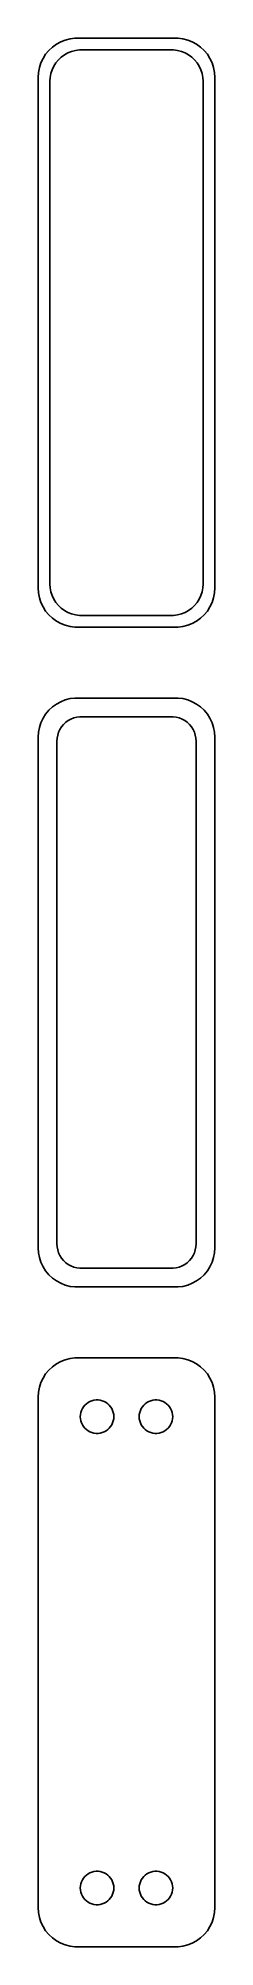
# Model space of a CAD drawing. Header units: metres. Extents: x -11 to 11, y 215 to 457.
import ezdxf

# ---------------------------------------------------------------- set-up
doc = ezdxf.new("R2010")
doc.units = ezdxf.units.M

msp = doc.modelspace()

# ---------------------------------------------------------------- linework, layer by layer
for p, q in [((-8.37889, 457.024), (-8.92912, 456.722)), ((-7.79507, 457.255), (-8.37889, 457.024)), ((-7.1869, 457.411), (-7.79507, 457.255)), ((-6.56395, 457.49), (-7.1869, 457.411)), ((6.56395, 457.49), (-6.56395, 457.49)), ((7.1869, 457.411), (6.56395, 457.49)), ((7.79507, 457.255), (7.1869, 457.411)), ((8.37889, 457.024), (7.79507, 457.255)), ((8.92912, 456.722), (8.37889, 457.024)), ((-10.6315, 454.909), (-10.8989, 454.341)), ((-10.2951, 455.439), (-10.6315, 454.909)), ((-9.89484, 455.923), (-10.2951, 455.439)), ((-9.43712, 456.353), (-9.89484, 455.923)), ((-8.92912, 456.722), (-9.43712, 456.353)), ((-8.98605, 454.351), (-8.66586, 454.738)), ((-8.66586, 454.738), (-8.29968, 455.082)), ((-8.29968, 455.082), (-7.8933, 455.377)), ((-7.8933, 455.377), (-7.45311, 455.619)), ((-7.45311, 455.619), (-6.98605, 455.804)), ((-6.98605, 455.804), (-6.49951, 455.929)), ((-6.49951, 455.929), (-6.00116, 455.992)), ((-6.00116, 455.992), (6.00116, 455.992)), ((6.00116, 455.992), (6.49951, 455.929)), ((6.49951, 455.929), (6.98605, 455.804)), ((6.98605, 455.804), (7.45311, 455.619)), ((7.45311, 455.619), (7.8933, 455.377)), ((7.8933, 455.377), (8.29968, 455.082)), ((8.29968, 455.082), (8.66586, 454.738)), ((8.66586, 454.738), (8.98605, 454.351)), ((9.43712, 456.353), (8.92912, 456.722)), ((9.89484, 455.923), (9.43712, 456.353)), ((10.2951, 455.439), (9.89484, 455.923)), ((10.6315, 454.909), (10.2951, 455.439)), ((10.8989, 454.341), (10.6315, 454.909)), ((-11.2106, 453.127), (-11.25, 452.5)), ((-11.25, 452.5), (-11.25, 387.5)), ((-11.0929, 453.743), (-11.2106, 453.127)), ((-10.8989, 454.341), (-11.0929, 453.743)), ((-9.75, 452), (-9.71844, 452.501)), ((-9.75, 388), (-9.75, 452)), ((-9.71844, 452.501), (-9.62433, 452.995)), ((-9.62433, 452.995), (-9.4691, 453.472)), ((-9.4691, 453.472), (-9.25522, 453.927)), ((-9.25522, 453.927), (-8.98605, 454.351)), ((8.98605, 454.351), (9.25522, 453.927)), ((9.25522, 453.927), (9.4691, 453.472)), ((9.4691, 453.472), (9.62433, 452.995)), ((9.62433, 452.995), (9.71844, 452.501)), ((9.71844, 452.501), (9.75, 452)), ((9.75, 452), (9.75, 388)), ((11.0929, 453.743), (10.8989, 454.341)), ((11.2106, 453.127), (11.0929, 453.743)), ((11.25, 452.5), (11.2106, 453.127)), ((11.25, 387.5), (11.25, 452.5)), ((-11.25, 387.5), (-11.2106, 386.873)), ((-11.2106, 386.873), (-11.0929, 386.257)), ((-9.71844, 387.499), (-9.75, 388)), ((-9.62433, 387.005), (-9.71844, 387.499)), ((-9.4691, 386.528), (-9.62433, 387.005)), ((-9.25522, 386.073), (-9.4691, 386.528)), ((9.4691, 386.528), (9.25522, 386.073)), ((9.62433, 387.005), (9.4691, 386.528)), ((9.71844, 387.499), (9.62433, 387.005)), ((9.75, 388), (9.71844, 387.499)), ((11.0929, 386.257), (11.2106, 386.873)), ((11.2106, 386.873), (11.25, 387.5)), ((-11.0929, 386.257), (-10.8989, 385.659)), ((-10.8989, 385.659), (-10.6315, 385.091)), ((-10.6315, 385.091), (-10.2951, 384.561)), ((-10.2951, 384.561), (-9.89484, 384.077)), ((-9.89484, 384.077), (-9.43712, 383.647)), ((-8.98605, 385.649), (-9.25522, 386.073)), ((-8.66586, 385.262), (-8.98605, 385.649)), ((-8.29968, 384.918), (-8.66586, 385.262)), ((-7.8933, 384.623), (-8.29968, 384.918)), ((-7.45311, 384.381), (-7.8933, 384.623)), ((-6.98605, 384.196), (-7.45311, 384.381)), ((-6.49951, 384.071), (-6.98605, 384.196)), ((-6.00116, 384.008), (-6.49951, 384.071)), ((6.00116, 384.008), (-6.00116, 384.008)), ((6.49951, 384.071), (6.00116, 384.008)), ((6.98605, 384.196), (6.49951, 384.071)), ((7.45311, 384.381), (6.98605, 384.196)), ((7.8933, 384.623), (7.45311, 384.381)), ((8.29968, 384.918), (7.8933, 384.623)), ((8.66586, 385.262), (8.29968, 384.918)), ((8.98605, 385.649), (8.66586, 385.262)), ((9.25522, 386.073), (8.98605, 385.649)), ((9.43712, 383.647), (9.89484, 384.077)), ((9.89484, 384.077), (10.2951, 384.561)), ((10.2951, 384.561), (10.6315, 385.091)), ((10.6315, 385.091), (10.8989, 385.659)), ((10.8989, 385.659), (11.0929, 386.257)), ((-9.43712, 383.647), (-8.92912, 383.278)), ((-8.92912, 383.278), (-8.37889, 382.976)), ((-8.37889, 382.976), (-7.79507, 382.745)), ((-7.79507, 382.745), (-7.1869, 382.589)), ((-7.1869, 382.589), (-6.56395, 382.51)), ((-6.56395, 382.51), (6.56395, 382.51)), ((6.56395, 382.51), (7.1869, 382.589)), ((7.1869, 382.589), (7.79507, 382.745)), ((7.79507, 382.745), (8.37889, 382.976)), ((8.37889, 382.976), (8.92912, 383.278)), ((8.92912, 383.278), (9.43712, 383.647)), ((-9.89484, 371.923), (-10.2951, 371.439)), ((-9.43712, 372.353), (-9.89484, 371.923)), ((-8.92912, 372.722), (-9.43712, 372.353)), ((-8.37889, 373.024), (-8.92912, 372.722)), ((-7.79507, 373.255), (-8.37889, 373.024)), ((-7.1869, 373.411), (-7.79507, 373.255)), ((-6.56395, 373.49), (-7.1869, 373.411)), ((6.56395, 373.49), (-6.56395, 373.49)), ((7.1869, 373.411), (6.56395, 373.49)), ((7.79507, 373.255), (7.1869, 373.411)), ((8.37889, 373.024), (7.79507, 373.255)), ((8.92912, 372.722), (8.37889, 373.024)), ((9.43712, 372.353), (8.92912, 372.722)), ((9.89484, 371.923), (9.43712, 372.353)), ((10.2951, 371.439), (9.89484, 371.923)), ((-11.0929, 369.743), (-11.2106, 369.127)), ((-10.8989, 370.341), (-11.0929, 369.743)), ((-10.6315, 370.909), (-10.8989, 370.341)), ((-10.2951, 371.439), (-10.6315, 370.909)), ((-8.64432, 369.146), (-8.47786, 369.5)), ((-8.47786, 369.5), (-8.2684, 369.83)), ((-8.2684, 369.83), (-8.01921, 370.131)), ((-8.01921, 370.131), (-7.73424, 370.399)), ((-7.73424, 370.399), (-7.41798, 370.628)), ((-7.41798, 370.628), (-7.07541, 370.817)), ((-7.07541, 370.817), (-6.71194, 370.961)), ((-6.71194, 370.961), (-6.3333, 371.058)), ((-6.3333, 371.058), (-5.94545, 371.107)), ((-5.94545, 371.107), (5.94545, 371.107)), ((5.94545, 371.107), (6.3333, 371.058)), ((6.3333, 371.058), (6.71194, 370.961)), ((6.71194, 370.961), (7.07541, 370.817)), ((7.07541, 370.817), (7.41798, 370.628)), ((7.41798, 370.628), (7.73424, 370.399)), ((7.73424, 370.399), (8.01921, 370.131)), ((8.01921, 370.131), (8.2684, 369.83)), ((8.2684, 369.83), (8.47786, 369.5)), ((8.47786, 369.5), (8.64432, 369.146)), ((10.6315, 370.909), (10.2951, 371.439)), ((10.8989, 370.341), (10.6315, 370.909)), ((11.0929, 369.743), (10.8989, 370.341)), ((11.2106, 369.127), (11.0929, 369.743)), ((-11.2106, 369.127), (-11.25, 368.5)), ((-11.25, 368.5), (-11.25, 303.5)), ((-8.86292, 368), (-8.83836, 368.39)), ((-8.86292, 304), (-8.86292, 368)), ((-8.83836, 368.39), (-8.76512, 368.774)), ((-8.76512, 368.774), (-8.64432, 369.146)), ((8.64432, 369.146), (8.76512, 368.774)), ((8.76512, 368.774), (8.83836, 368.39)), ((8.83836, 368.39), (8.86292, 368)), ((8.86292, 368), (8.86292, 304)), ((11.25, 368.5), (11.2106, 369.127)), ((11.25, 303.5), (11.25, 368.5)), ((-8.83836, 303.61), (-8.86292, 304)), ((8.86292, 304), (8.83836, 303.61)), ((-11.25, 303.5), (-11.2106, 302.873)), ((-11.2106, 302.873), (-11.0929, 302.257)), ((-11.0929, 302.257), (-10.8989, 301.659)), ((-10.8989, 301.659), (-10.6315, 301.091)), ((-8.76512, 303.226), (-8.83836, 303.61)), ((-8.64432, 302.854), (-8.76512, 303.226)), ((-8.47786, 302.5), (-8.64432, 302.854)), ((-8.2684, 302.17), (-8.47786, 302.5)), ((-8.01921, 301.869), (-8.2684, 302.17)), ((-7.73424, 301.601), (-8.01921, 301.869)), ((-7.41798, 301.372), (-7.73424, 301.601)), ((-7.07541, 301.183), (-7.41798, 301.372)), ((7.41798, 301.372), (7.07541, 301.183)), ((7.73424, 301.601), (7.41798, 301.372)), ((8.01921, 301.869), (7.73424, 301.601)), ((8.2684, 302.17), (8.01921, 301.869)), ((8.47786, 302.5), (8.2684, 302.17)), ((8.64432, 302.854), (8.47786, 302.5)), ((8.76512, 303.226), (8.64432, 302.854)), ((8.83836, 303.61), (8.76512, 303.226)), ((10.6315, 301.091), (10.8989, 301.659)), ((10.8989, 301.659), (11.0929, 302.257)), ((11.0929, 302.257), (11.2106, 302.873)), ((11.2106, 302.873), (11.25, 303.5)), ((-10.6315, 301.091), (-10.2951, 300.561)), ((-10.2951, 300.561), (-9.89484, 300.077)), ((-9.89484, 300.077), (-9.43712, 299.647)), ((-9.43712, 299.647), (-8.92912, 299.278)), ((-8.92912, 299.278), (-8.37889, 298.976)), ((-8.37889, 298.976), (-7.79507, 298.745)), ((-6.71194, 301.039), (-7.07541, 301.183)), ((-6.3333, 300.942), (-6.71194, 301.039)), ((-5.94545, 300.893), (-6.3333, 300.942)), ((5.94545, 300.893), (-5.94545, 300.893)), ((6.3333, 300.942), (5.94545, 300.893)), ((6.71194, 301.039), (6.3333, 300.942)), ((7.07541, 301.183), (6.71194, 301.039)), ((7.79507, 298.745), (8.37889, 298.976)), ((8.37889, 298.976), (8.92912, 299.278)), ((8.92912, 299.278), (9.43712, 299.647)), ((9.43712, 299.647), (9.89484, 300.077)), ((9.89484, 300.077), (10.2951, 300.561)), ((10.2951, 300.561), (10.6315, 301.091)), ((-7.79507, 298.745), (-7.1869, 298.589)), ((-7.1869, 298.589), (-6.56395, 298.51)), ((-6.56395, 298.51), (6.56395, 298.51)), ((6.56395, 298.51), (7.1869, 298.589)), ((7.1869, 298.589), (7.79507, 298.745)), ((-7.79507, 289.255), (-8.37889, 289.024)), ((-7.1869, 289.411), (-7.79507, 289.255)), ((-6.56395, 289.49), (-7.1869, 289.411)), ((6.56395, 289.49), (-6.56395, 289.49)), ((7.1869, 289.411), (6.56395, 289.49)), ((7.79507, 289.255), (7.1869, 289.411)), ((8.37889, 289.024), (7.79507, 289.255)), ((-10.6315, 286.909), (-10.8989, 286.341)), ((-10.2951, 287.439), (-10.6315, 286.909)), ((-9.89484, 287.923), (-10.2951, 287.439)), ((-9.43712, 288.353), (-9.89484, 287.923)), ((-8.92912, 288.722), (-9.43712, 288.353)), ((-8.37889, 289.024), (-8.92912, 288.722)), ((8.92912, 288.722), (8.37889, 289.024)), ((9.43712, 288.353), (8.92912, 288.722)), ((9.89484, 287.923), (9.43712, 288.353)), ((10.2951, 287.439), (9.89484, 287.923)), ((10.6315, 286.909), (10.2951, 287.439)), ((10.8989, 286.341), (10.6315, 286.909)), ((-11.2106, 285.127), (-11.25, 284.5)), ((-11.25, 284.5), (-11.25, 219.5)), ((-11.0929, 285.743), (-11.2106, 285.127)), ((-10.8989, 286.341), (-11.0929, 285.743)), ((11.0929, 285.743), (10.8989, 286.341)), ((11.2106, 285.127), (11.0929, 285.743)), ((11.25, 284.5), (11.2106, 285.127)), ((11.25, 219.5), (11.25, 284.5)), ((-5.88528, 282), (-5.86845, 282.268)), ((-5.86845, 281.732), (-5.88528, 282)), ((-5.86845, 282.268), (-5.81821, 282.531)), ((-5.81821, 282.531), (-5.73534, 282.786)), ((-5.73534, 282.786), (-5.62117, 283.029)), ((-5.62117, 283.029), (-5.47748, 283.255)), ((-5.47748, 283.255), (-5.30655, 283.462)), ((-5.30655, 283.462), (-5.11108, 283.645)), ((-5.11108, 283.645), (-4.89413, 283.803)), ((-4.89413, 283.803), (-4.65915, 283.932)), ((-4.65915, 283.932), (-4.40984, 284.031)), ((-4.40984, 284.031), (-4.1501, 284.097)), ((-4.1501, 284.097), (-3.88406, 284.131)), ((-3.88406, 284.131), (-3.61592, 284.131)), ((-3.61592, 284.131), (-3.34988, 284.097)), ((-3.34988, 284.097), (-3.09015, 284.031)), ((-3.09015, 284.031), (-2.84084, 283.932)), ((-2.84084, 283.932), (-2.60585, 283.803)), ((-2.60585, 283.803), (-2.3889, 283.645)), ((-2.3889, 283.645), (-2.19344, 283.462)), ((-2.19344, 283.462), (-2.02251, 283.255)), ((-2.02251, 283.255), (-1.87881, 283.029)), ((-1.87881, 283.029), (-1.76465, 282.786)), ((-1.76465, 282.786), (-1.68178, 282.531)), ((-1.68178, 282.531), (-1.63153, 282.268)), ((-1.63153, 282.268), (-1.6147, 282)), ((-1.6147, 282), (-1.63153, 281.732)), ((1.6147, 282), (1.63153, 282.268)), ((1.63153, 281.732), (1.6147, 282)), ((1.63153, 282.268), (1.68178, 282.531)), ((1.68178, 282.531), (1.76465, 282.786)), ((1.76465, 282.786), (1.87881, 283.029)), ((1.87881, 283.029), (2.02251, 283.255)), ((2.02251, 283.255), (2.19344, 283.462)), ((2.19344, 283.462), (2.3889, 283.645)), ((2.3889, 283.645), (2.60585, 283.803)), ((2.60585, 283.803), (2.84084, 283.932)), ((2.84084, 283.932), (3.09015, 284.031)), ((3.09015, 284.031), (3.34988, 284.097)), ((3.34988, 284.097), (3.61592, 284.131)), ((3.61592, 284.131), (3.88406, 284.131)), ((3.88406, 284.131), (4.1501, 284.097)), ((4.1501, 284.097), (4.40984, 284.031)), ((4.40984, 284.031), (4.65915, 283.932)), ((4.65915, 283.932), (4.89413, 283.803)), ((4.89413, 283.803), (5.11108, 283.645)), ((5.11108, 283.645), (5.30655, 283.462)), ((5.30655, 283.462), (5.47748, 283.255)), ((5.47748, 283.255), (5.62117, 283.029)), ((5.62117, 283.029), (5.73534, 282.786)), ((5.73534, 282.786), (5.81821, 282.531)), ((5.81821, 282.531), (5.86845, 282.268)), ((5.86845, 282.268), (5.88528, 282)), ((5.88528, 282), (5.86845, 281.732)), ((-5.81821, 281.469), (-5.86845, 281.732)), ((-5.73534, 281.214), (-5.81821, 281.469)), ((-5.62117, 280.971), (-5.73534, 281.214)), ((-5.47748, 280.745), (-5.62117, 280.971)), ((-5.30655, 280.538), (-5.47748, 280.745)), ((-5.11108, 280.355), (-5.30655, 280.538)), ((-4.89413, 280.197), (-5.11108, 280.355)), ((-4.65915, 280.068), (-4.89413, 280.197)), ((-4.40984, 279.969), (-4.65915, 280.068)), ((-4.1501, 279.903), (-4.40984, 279.969)), ((-3.88406, 279.869), (-4.1501, 279.903)), ((-3.61592, 279.869), (-3.88406, 279.869)), ((-3.34988, 279.903), (-3.61592, 279.869)), ((-3.09015, 279.969), (-3.34988, 279.903)), ((-2.84084, 280.068), (-3.09015, 279.969)), ((-2.60585, 280.197), (-2.84084, 280.068)), ((-2.3889, 280.355), (-2.60585, 280.197)), ((-2.19344, 280.538), (-2.3889, 280.355)), ((-2.02251, 280.745), (-2.19344, 280.538)), ((-1.87881, 280.971), (-2.02251, 280.745)), ((-1.76465, 281.214), (-1.87881, 280.971)), ((-1.68178, 281.469), (-1.76465, 281.214)), ((-1.63153, 281.732), (-1.68178, 281.469)), ((1.68178, 281.469), (1.63153, 281.732)), ((1.76465, 281.214), (1.68178, 281.469)), ((1.87881, 280.971), (1.76465, 281.214)), ((2.02251, 280.745), (1.87881, 280.971)), ((2.19344, 280.538), (2.02251, 280.745)), ((2.3889, 280.355), (2.19344, 280.538)), ((2.60585, 280.197), (2.3889, 280.355)), ((2.84084, 280.068), (2.60585, 280.197)), ((3.09015, 279.969), (2.84084, 280.068)), ((3.34988, 279.903), (3.09015, 279.969)), ((3.61592, 279.869), (3.34988, 279.903)), ((3.88406, 279.869), (3.61592, 279.869)), ((4.1501, 279.903), (3.88406, 279.869)), ((4.40984, 279.969), (4.1501, 279.903)), ((4.65915, 280.068), (4.40984, 279.969)), ((4.89413, 280.197), (4.65915, 280.068)), ((5.11108, 280.355), (4.89413, 280.197)), ((5.30655, 280.538), (5.11108, 280.355)), ((5.47748, 280.745), (5.30655, 280.538)), ((5.62117, 280.971), (5.47748, 280.745)), ((5.73534, 281.214), (5.62117, 280.971)), ((5.81821, 281.469), (5.73534, 281.214)), ((5.86845, 281.732), (5.81821, 281.469)), ((-5.30655, 223.462), (-5.11108, 223.645)), ((-5.11108, 223.645), (-4.89413, 223.803)), ((-4.89413, 223.803), (-4.65915, 223.932)), ((-4.65915, 223.932), (-4.40984, 224.031)), ((-4.40984, 224.031), (-4.1501, 224.097)), ((-4.1501, 224.097), (-3.88406, 224.131)), ((-3.88406, 224.131), (-3.61592, 224.131)), ((-3.61592, 224.131), (-3.34988, 224.097)), ((-3.34988, 224.097), (-3.09015, 224.031)), ((-3.09015, 224.031), (-2.84084, 223.932)), ((-2.84084, 223.932), (-2.60585, 223.803)), ((-2.60585, 223.803), (-2.3889, 223.645)), ((-2.3889, 223.645), (-2.19344, 223.462)), ((2.19344, 223.462), (2.3889, 223.645)), ((2.3889, 223.645), (2.60585, 223.803)), ((2.60585, 223.803), (2.84084, 223.932)), ((2.84084, 223.932), (3.09015, 224.031)), ((3.09015, 224.031), (3.34988, 224.097)), ((3.34988, 224.097), (3.61592, 224.131)), ((3.61592, 224.131), (3.88406, 224.131)), ((3.88406, 224.131), (4.1501, 224.097)), ((4.1501, 224.097), (4.40984, 224.031)), ((4.40984, 224.031), (4.65915, 223.932)), ((4.65915, 223.932), (4.89413, 223.803)), ((4.89413, 223.803), (5.11108, 223.645)), ((5.11108, 223.645), (5.30655, 223.462)), ((-5.88528, 222), (-5.86845, 222.268)), ((-5.86845, 221.732), (-5.88528, 222)), ((-5.86845, 222.268), (-5.81821, 222.531)), ((-5.81821, 221.469), (-5.86845, 221.732)), ((-5.81821, 222.531), (-5.73534, 222.786)), ((-5.73534, 221.214), (-5.81821, 221.469)), ((-5.73534, 222.786), (-5.62117, 223.029)), ((-5.62117, 220.971), (-5.73534, 221.214)), ((-5.62117, 223.029), (-5.47748, 223.255)), ((-5.47748, 223.255), (-5.30655, 223.462)), ((-2.19344, 223.462), (-2.02251, 223.255)), ((-2.02251, 223.255), (-1.87881, 223.029)), ((-1.87881, 223.029), (-1.76465, 222.786)), ((-1.76465, 221.214), (-1.87881, 220.971)), ((-1.76465, 222.786), (-1.68178, 222.531)), ((-1.68178, 221.469), (-1.76465, 221.214)), ((-1.68178, 222.531), (-1.63153, 222.268)), ((-1.63153, 221.732), (-1.68178, 221.469)), ((-1.63153, 222.268), (-1.6147, 222)), ((-1.6147, 222), (-1.63153, 221.732)), ((1.6147, 222), (1.63153, 222.268)), ((1.63153, 221.732), (1.6147, 222)), ((1.63153, 222.268), (1.68178, 222.531)), ((1.68178, 221.469), (1.63153, 221.732)), ((1.68178, 222.531), (1.76465, 222.786)), ((1.76465, 221.214), (1.68178, 221.469)), ((1.76465, 222.786), (1.87881, 223.029)), ((1.87881, 220.971), (1.76465, 221.214)), ((1.87881, 223.029), (2.02251, 223.255)), ((2.02251, 223.255), (2.19344, 223.462)), ((5.30655, 223.462), (5.47748, 223.255)), ((5.47748, 223.255), (5.62117, 223.029)), ((5.62117, 223.029), (5.73534, 222.786)), ((5.73534, 221.214), (5.62117, 220.971)), ((5.73534, 222.786), (5.81821, 222.531)), ((5.81821, 221.469), (5.73534, 221.214)), ((5.81821, 222.531), (5.86845, 222.268)), ((5.86845, 221.732), (5.81821, 221.469)), ((5.86845, 222.268), (5.88528, 222)), ((5.88528, 222), (5.86845, 221.732)), ((-11.25, 219.5), (-11.2106, 218.873)), ((-11.2106, 218.873), (-11.0929, 218.257)), ((-5.47748, 220.745), (-5.62117, 220.971)), ((-5.30655, 220.538), (-5.47748, 220.745)), ((-5.11108, 220.355), (-5.30655, 220.538)), ((-4.89413, 220.197), (-5.11108, 220.355)), ((-4.65915, 220.068), (-4.89413, 220.197)), ((-4.40984, 219.969), (-4.65915, 220.068)), ((-4.1501, 219.903), (-4.40984, 219.969)), ((-3.88406, 219.869), (-4.1501, 219.903)), ((-3.61592, 219.869), (-3.88406, 219.869)), ((-3.34988, 219.903), (-3.61592, 219.869)), ((-3.09015, 219.969), (-3.34988, 219.903)), ((-2.84084, 220.068), (-3.09015, 219.969)), ((-2.60585, 220.197), (-2.84084, 220.068)), ((-2.3889, 220.355), (-2.60585, 220.197)), ((-2.19344, 220.538), (-2.3889, 220.355)), ((-2.02251, 220.745), (-2.19344, 220.538)), ((-1.87881, 220.971), (-2.02251, 220.745)), ((2.02251, 220.745), (1.87881, 220.971)), ((2.19344, 220.538), (2.02251, 220.745)), ((2.3889, 220.355), (2.19344, 220.538)), ((2.60585, 220.197), (2.3889, 220.355)), ((2.84084, 220.068), (2.60585, 220.197)), ((3.09015, 219.969), (2.84084, 220.068)), ((3.34988, 219.903), (3.09015, 219.969)), ((3.61592, 219.869), (3.34988, 219.903)), ((3.88406, 219.869), (3.61592, 219.869)), ((4.1501, 219.903), (3.88406, 219.869)), ((4.40984, 219.969), (4.1501, 219.903)), ((4.65915, 220.068), (4.40984, 219.969)), ((4.89413, 220.197), (4.65915, 220.068)), ((5.11108, 220.355), (4.89413, 220.197)), ((5.30655, 220.538), (5.11108, 220.355)), ((5.47748, 220.745), (5.30655, 220.538)), ((5.62117, 220.971), (5.47748, 220.745)), ((11.0929, 218.257), (11.2106, 218.873)), ((11.2106, 218.873), (11.25, 219.5)), ((-11.0929, 218.257), (-10.8989, 217.659)), ((-10.8989, 217.659), (-10.6315, 217.091)), ((-10.6315, 217.091), (-10.2951, 216.561)), ((-10.2951, 216.561), (-9.89484, 216.077)), ((9.89484, 216.077), (10.2951, 216.561)), ((10.2951, 216.561), (10.6315, 217.091)), ((10.6315, 217.091), (10.8989, 217.659)), ((10.8989, 217.659), (11.0929, 218.257)), ((-9.89484, 216.077), (-9.43712, 215.647)), ((-9.43712, 215.647), (-8.92912, 215.278)), ((-8.92912, 215.278), (-8.37889, 214.976)), ((-8.37889, 214.976), (-7.79507, 214.745)), ((-7.79507, 214.745), (-7.1869, 214.589)), ((-7.1869, 214.589), (-6.56395, 214.51)), ((-6.56395, 214.51), (6.56395, 214.51)), ((6.56395, 214.51), (7.1869, 214.589)), ((7.1869, 214.589), (7.79507, 214.745)), ((7.79507, 214.745), (8.37889, 214.976)), ((8.37889, 214.976), (8.92912, 215.278)), ((8.92912, 215.278), (9.43712, 215.647)), ((9.43712, 215.647), (9.89484, 216.077))]:
    msp.add_line(p, q)

doc.saveas('drawing.dxf')
